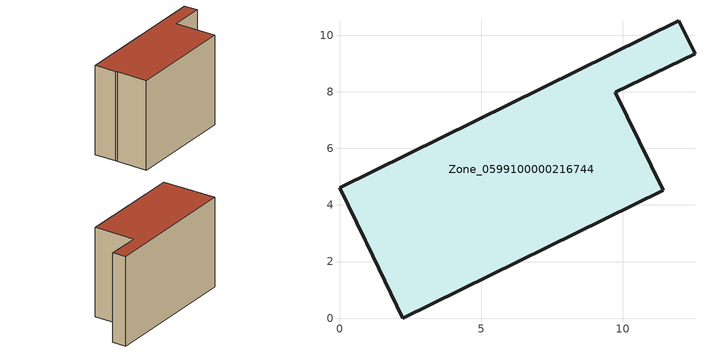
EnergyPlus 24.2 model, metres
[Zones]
Zone_0599100000216744
 floor ground (C_G): 2.24,0 0.96,2.64 0.9,2.76 0,4.62 11.99,10.51 12.56,9.35 9.75,7.99 11.44,4.51 z0
 wall outside (C_F): 2.24,0 11.44,4.51 9.75,7.99 12.56,9.35 11.99,10.51 0,4.62 0.9,2.76 0.96,2.64 2.24,0 z0:8.27
 roof outside (C_R): 0.96,2.64 2.24,0 11.44,4.51 9.75,7.99 12.56,9.35 11.99,10.51 0,4.62 0.9,2.76 z8.27
[BUILDING]
Pand.0599100000216744: North Axis=0; Terrain=City; Loads Convergence Tolerance Value=0.04; Temperature Convergence Tolerance Value=0.4; Solar Distribution=FullExterior; Maximum Number of Warmup Days=25; Minimum Number of Warmup Days=1
[Site:Location]
Rotterdam.The.Hague.AP_ZH_NLD Design_Conditions: Latitude=51.96; Longitude=4.45; Time Zone=1; Elevation=-4.5
[SITE:GROUNDTEMPERATURE:BUILDINGSURFACE]
18, 18, 18, 18, 18, 18, 18, 18, 18, 18, 18, 18
[MATERIAL] Thermal Absorptance=0.9; Solar Absorptance=0.7; Visible Absorptance=0.7
Name | Roughness | Thickness | Conductivity | Density | Specific Heat
G.TI.1946-1964 | MediumSmooth | 0.15 | 1 | 540 | 1210
F.TI.1946-1964 | Rough | 0.3 | 0.857143 | 1920 | 840
R.TI.1946-1964 | MediumRough | 0.2 | 0.277778 | 1500 | 1000
[CONSTRUCTION]
C_G: G.TI.1946-1964
C_F: F.TI.1946-1964
C_R: R.TI.1946-1964
[ZONE]
Zone_0599100000216744: Type=1; Multiplier=1; Ceiling Height=Autocalculate; Volume=Autocalculate; Floor Area=autocalculate; Part of Total Floor Area=Yes
[ZONEINFILTRATION:DESIGNFLOWRATE]
Infil_Zone_0599100000216744: Zone or ZoneList or Space or SpaceList=Zone_0599100000216744; Schedule=AlwaysOn; Design Flow Rate Calculation Method=Flow/Area; Flow Rate per Floor Area=0.003; Constant Term Coefficient=1; Temperature Term Coefficient=0; Velocity Term Coefficient=0; Velocity Squared Term Coefficient=0
[HVACTEMPLATE:ZONE:IDEALLOADSAIRSYSTEM]
Zone_0599100000216744: Maximum Heating Supply Air Temperature=50; Minimum Cooling Supply Air Temperature=13; Maximum Heating Supply Air Humidity Ratio=0.0156; Minimum Cooling Supply Air Humidity Ratio=0.0077; Heating Limit=NoLimit; Cooling Limit=NoLimit; Dehumidification Control Type=ConstantSensibleHeatRatio; Cooling Sensible Heat Ratio=0.7; Dehumidification Setpoint=60; Humidification Control Type=None; Humidification Setpoint=30; Outdoor Air Method=None; Outdoor Air Flow Rate per Person=0.00944; Outdoor Air Flow Rate per Zone Floor Area=0; Outdoor Air Flow Rate per Zone=0; Demand Controlled Ventilation Type=None; Outdoor Air Economizer Type=NoEconomizer; Heat Recovery Type=None; Sensible Heat Recovery Effectiveness=0.7; Latent Heat Recovery Effectiveness=0.65
[ZONECONTROL:THERMOSTAT]
ThermostatControl_Zone_0599100000216744: Zone or ZoneList=Zone_0599100000216744; Control Type Schedule=DualSetpointControlType; Control 1=Thermostat_Zone_0599100000216744; Temperature Difference Between Cutout And Setpoint=0
[THERMOSTATSETPOINT:DUALSETPOINT]
Thermostat_Zone_0599100000216744: Heating Setpoint Temperature Schedule=HeatingSetpoint_Zone_0599100000216744; Cooling Setpoint Temperature Schedule=CoolingSetpoint_Zone_0599100000216744
[SCHEDULE:COMPACT]
HeatingSetpoint_Zone_0599100000216744: Through: 12/31, For: AllDays, Until: 24:00, 21
CoolingSetpoint_Zone_0599100000216744: Through: 12/31, For: AllDays, Until: 24:00, 24
DualSetpointControlType: Through: 12/31, For: AllDays, Until: 24:00, 4
AlwaysOn: Through: 12/31, For: AllDays, Until: 24:00, 1
